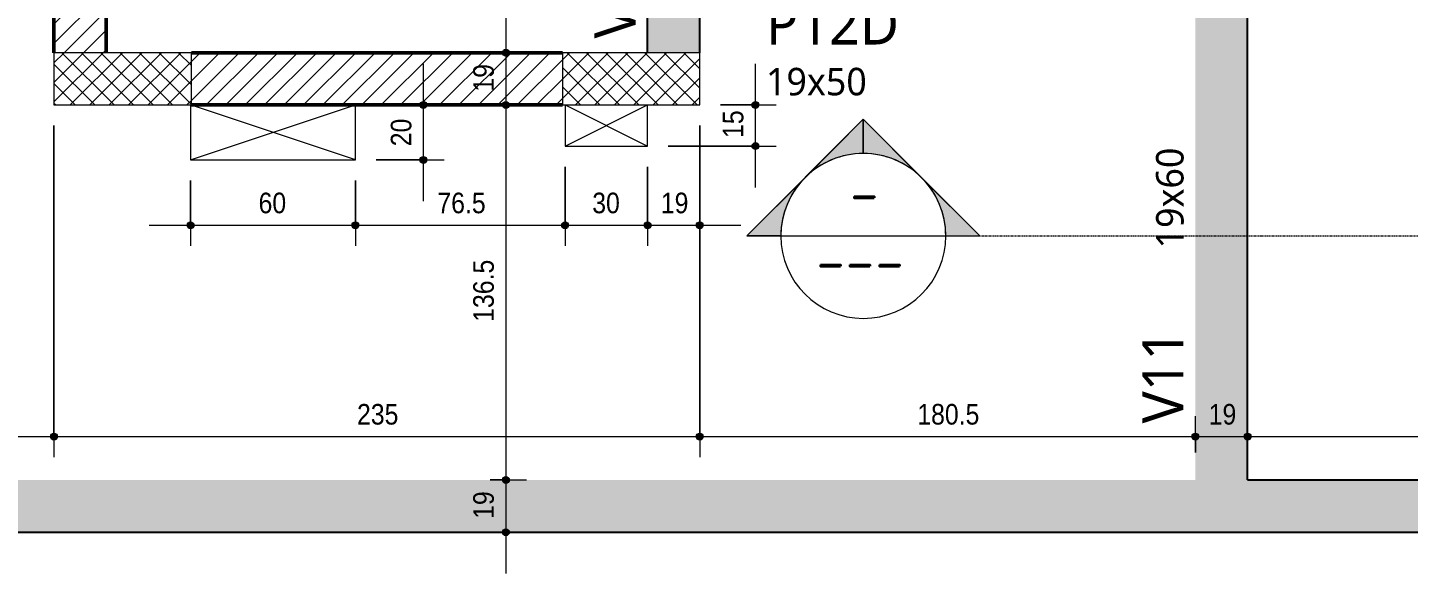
# Model space of a CAD drawing. Header units: centimetres. Extents: x -1095 to 23421, y -520 to 84300.
# Drawn here: x 5810 to 6312, y -405 to -206 of the extents above; entities that cross this region are included whole.
import ezdxf

# ---------------------------------------------------------------- set-up
doc = ezdxf.new("R2010")
doc.units = ezdxf.units.CM
doc.linetypes.add('Centro de 6 mm', pattern=[1.32, 0.6, -0.24, 0.24, -0.24])
for name, color, linetype, lineweight in [('A-ANNO-DIMS', 7, 'Continuous', 9), ('A-ANNO-DIMS-50', 7, 'Continuous', 9), ('A-DETL-GENF', 7, 'Continuous', 18), ('A-FLOR', 7, 'Continuous', 9), ('G-ANNO-SYMB', 7, 'Continuous', 9), ('S-BEAM', 7, 'Continuous', 9), ('S-BEAM-IDEN', 7, 'Continuous', 9), ('S-COLS', 7, 'Continuous', 9), ('S-COLS-IDEN', 7, 'Continuous', 9)]:
    doc.layers.add(name, color=color, linetype=linetype, lineweight=lineweight)
doc.layers.add('A-DETL', color=7, linetype='Continuous', lineweight=18, true_color=0x00a600)
doc.styles.add('Fira Sans_1', font='', dxfattribs={"width": 0.9, "height": 7.5})
doc.styles.add('Gadugi', font='gadugi.ttf', dxfattribs={"height": 15})
doc.styles.add('Gadugi_1', font='gadugi.ttf', dxfattribs={"height": 10})
doc.styles.add('RomanD', font='romand__.ttf', dxfattribs={"height": 10})
doc.styles.get('Fira Sans_1').set_extended_font_data('Fira Sans')
doc.dimstyles.new('PED_R80_1_5mm_ACIMA_As_ESQ__R00', dxfattribs={"dimscale": 30.48, "dimtxt": 10.229846, "dimasz": 0.328084, "dimexe": 0.246063, "dimexo": 0.246063, "dimgap": 0.049213, "dimtad": 1, "dimdec": 1, "dimrnd": 0.5, "dimdsep": 46, "dimtxsty": 'Fira Sans_1', "dimblk1": 'DOTSMALL', "dimblk2": 'DOTSMALL', "dimsah": 1, "dimcen": 0.09, "dimdle": 0.492126, "dimazin": 0, "dimtfac": 1, "dimtdec": 4, "dimtix": 1, "dimtmove": 0, "dimatfit": 3, "dimfxl": 1, "dimtvp": 1, "dimtolj": 1, "dimtzin": 0, "dimarcsym": 2})
pattern_1 = [(45, (5543.248, 0), (-3.535534, 3.535534), []), (135, (5543.248, 0), (-3.535534, -3.535534), [])]

# ---------------------------------------------------------------- blocks, each defined once
blk = doc.blocks.new('DIMBLOCK142-PL500 - PRÉ-FORMA DA MESA')
at = {"layer": 'A-ANNO-DIMS-50', "true_color": 0x000032}
h = blk.add_hatch(color=178, dxfattribs=at)
edge = h.paths.add_edge_path(flags=0)
edge.add_arc((5727.75, -354.97), 1.25, 0, 360)
h = blk.add_hatch(color=178, dxfattribs=at)
edge = h.paths.add_edge_path(flags=0)
edge.add_arc((5819.25, -354.97), 1.25, 0, 360)
at = {"layer": 'A-ANNO-DIMS-50', "color": 178, "true_color": 0x000032}
for p, q in [((5819.25, -241.75), (5819.25, -362.47)), ((5819.25, -354.97), (5819.25, -241.75)), ((5727.75, -337.25), (5727.75, -362.47)), ((5727.75, -354.97), (5727.75, -337.25)), ((5727.75, -354.97), (5819.25, -354.97))]:
    blk.add_line(p, q, dxfattribs=at)
for centre in [(5727.75, -354.97), (5819.25, -354.97)]:
    blk.add_circle(centre, 1.25, dxfattribs=at)
at = {"layer": 'A-ANNO-DIMS-50', "color": 0, "insert": (5765.24, -343.09), "char_height": 7.5, "width": 19.8302, "attachment_point": 1, "line_spacing_factor": 1.049215, "style": 'Fira Sans_1'}
blk.add_mtext('91.5', dxfattribs=at)
blk = doc.blocks.new('_DotSmall')
at = {"color": 0, "linetype": 'ByBlock', "const_width": 0.5}
blk.add_lwpolyline([(-0.0625, 0, 1), (0.0625, 0, 1)], format="xyb", close=True, dxfattribs=at)
blk = doc.blocks.new('DIMBLOCK143-PL500 - PRÉ-FORMA DA MESA')
at = {"layer": 'A-ANNO-DIMS-50', "true_color": 0x000032}
h = blk.add_hatch(color=178, dxfattribs=at)
edge = h.paths.add_edge_path(flags=0)
edge.add_arc((5819.25, -354.97), 1.25, 0, 360)
h = blk.add_hatch(color=178, dxfattribs=at)
edge = h.paths.add_edge_path(flags=0)
edge.add_arc((6054.25, -354.97), 1.25, 0, 360)
at = {"layer": 'A-ANNO-DIMS-50', "color": 178, "true_color": 0x000032}
for p, q in [((5819.25, -241.75), (5819.25, -362.47)), ((5819.25, -354.97), (5819.25, -241.75)), ((6054.25, -241.75), (6054.25, -362.47)), ((6054.25, -354.97), (6054.25, -241.75)), ((5819.25, -354.97), (6054.25, -354.97))]:
    blk.add_line(p, q, dxfattribs=at)
for centre in [(5819.25, -354.97), (6054.25, -354.97)]:
    blk.add_circle(centre, 1.25, dxfattribs=at)
at = {"layer": 'A-ANNO-DIMS-50', "color": 0, "insert": (5929.53, -343.09), "char_height": 7.5, "width": 17.312, "attachment_point": 1, "line_spacing_factor": 1.049215, "style": 'Fira Sans_1'}
blk.add_mtext('235', dxfattribs=at)
blk = doc.blocks.new('DIMBLOCK144-PL500 - PRÉ-FORMA DA MESA')
at = {"layer": 'A-ANNO-DIMS-50', "true_color": 0x000032}
h = blk.add_hatch(color=178, dxfattribs=at)
edge = h.paths.add_edge_path(flags=0)
edge.add_arc((6054.25, -354.97), 1.25, 0, 360)
h = blk.add_hatch(color=178, dxfattribs=at)
edge = h.paths.add_edge_path(flags=0)
edge.add_arc((6234.63, -354.97), 1.25, 0, 360)
at = {"layer": 'A-ANNO-DIMS-50', "color": 178, "true_color": 0x000032}
for p, q in [((6054.25, -241.75), (6054.25, -362.47)), ((6054.25, -354.97), (6054.25, -241.75)), ((6234.63, -360.7), (6234.63, -347.47)), ((6054.25, -354.97), (6234.63, -354.97)), ((6234.63, -354.97), (6234.63, -360.7))]:
    blk.add_line(p, q, dxfattribs=at)
for centre in [(6054.25, -354.97), (6234.63, -354.97)]:
    blk.add_circle(centre, 1.25, dxfattribs=at)
at = {"layer": 'A-ANNO-DIMS-50', "color": 0, "insert": (6133.42, -343.09), "char_height": 7.5, "width": 26.4402, "attachment_point": 1, "line_spacing_factor": 1.049215, "style": 'Fira Sans_1'}
blk.add_mtext('180.5', dxfattribs=at)
blk = doc.blocks.new('DIMBLOCK145-PL500 - PRÉ-FORMA DA MESA')
at = {"layer": 'A-ANNO-DIMS-50', "true_color": 0x000032}
h = blk.add_hatch(color=178, dxfattribs=at)
edge = h.paths.add_edge_path(flags=0)
edge.add_arc((6234.63, -354.97), 1.25, 0, 360)
h = blk.add_hatch(color=178, dxfattribs=at)
edge = h.paths.add_edge_path(flags=0)
edge.add_arc((6253.63, -354.97), 1.25, 0, 360)
at = {"layer": 'A-ANNO-DIMS-50', "color": 178, "true_color": 0x000032}
for p, q in [((6234.63, -360.7), (6234.63, -347.47)), ((6253.63, -360.7), (6253.63, -347.47)), ((6234.63, -354.97), (6253.63, -354.97)), ((6234.63, -354.97), (6234.63, -360.7)), ((6253.63, -354.97), (6253.63, -360.7))]:
    blk.add_line(p, q, dxfattribs=at)
for centre in [(6234.63, -354.97), (6253.63, -354.97)]:
    blk.add_circle(centre, 1.25, dxfattribs=at)
at = {"layer": 'A-ANNO-DIMS-50', "color": 0, "insert": (6239.47, -343.09), "char_height": 7.5, "width": 11.1741, "attachment_point": 1, "line_spacing_factor": 1.049215, "style": 'Fira Sans_1'}
blk.add_mtext('19', dxfattribs=at)
blk = doc.blocks.new('DIMBLOCK146-PL500 - PRÉ-FORMA DA MESA')
at = {"layer": 'A-ANNO-DIMS-50', "true_color": 0x000032}
h = blk.add_hatch(color=178, dxfattribs=at)
edge = h.paths.add_edge_path(flags=0)
edge.add_arc((6253.63, -354.97), 1.25, 0, 360)
h = blk.add_hatch(color=178, dxfattribs=at)
edge = h.paths.add_edge_path(flags=0)
edge.add_arc((6549.75, -354.97), 1.25, 0, 360)
at = {"layer": 'A-ANNO-DIMS-50', "color": 178, "true_color": 0x000032}
for p, q in [((6253.63, -360.7), (6253.63, -347.47)), ((6549.75, -360.7), (6549.75, -347.47)), ((6253.63, -354.97), (6549.75, -354.97)), ((6253.63, -354.97), (6253.63, -360.7)), ((6549.75, -354.97), (6549.75, -360.7))]:
    blk.add_line(p, q, dxfattribs=at)
for centre in [(6253.63, -354.97), (6549.75, -354.97)]:
    blk.add_circle(centre, 1.25, dxfattribs=at)
at = {"layer": 'A-ANNO-DIMS-50', "color": 0, "insert": (6394.21, -343.09), "char_height": 7.5, "width": 17.9416, "attachment_point": 1, "line_spacing_factor": 1.049215, "style": 'Fira Sans_1'}
blk.add_mtext('296', dxfattribs=at)
blk = doc.blocks.new('DIMBLOCK201-PL500 - PRÉ-FORMA DA MESA')
at = {"layer": 'A-ANNO-DIMS-50', "true_color": 0x000032}
h = blk.add_hatch(color=178, dxfattribs=at)
edge = h.paths.add_edge_path(flags=0)
edge.add_arc((5983.69, -5.25), 1.25, 0, 360)
h = blk.add_hatch(color=178, dxfattribs=at)
edge = h.paths.add_edge_path(flags=0)
edge.add_arc((5983.69, -215.25), 1.25, 0, 360)
at = {"layer": 'A-ANNO-DIMS-50', "color": 178, "true_color": 0x000032}
for p, q in [((5977.96, -5.25), (5991.19, -5.25)), ((5983.69, -5.25), (5977.96, -5.25)), ((5983.69, -5.25), (5983.69, -215.25)), ((5977.96, -215.25), (5991.19, -215.25)), ((5983.69, -215.25), (5977.96, -215.25))]:
    blk.add_line(p, q, dxfattribs=at)
for centre in [(5983.69, -5.25), (5983.69, -215.25)]:
    blk.add_circle(centre, 1.25, dxfattribs=at)
at = {"layer": 'A-ANNO-DIMS-50', "color": 0, "insert": (5971.81, -117.4), "char_height": 7.5, "width": 17.1547, "attachment_point": 1, "rotation": 90, "line_spacing_factor": 1.049215, "style": 'Fira Sans_1'}
blk.add_mtext('210', dxfattribs=at)
blk = doc.blocks.new('DIMBLOCK202-PL500 - PRÉ-FORMA DA MESA')
at = {"layer": 'A-ANNO-DIMS-50', "true_color": 0x000032}
h = blk.add_hatch(color=178, dxfattribs=at)
edge = h.paths.add_edge_path(flags=0)
edge.add_arc((5983.69, -215.25), 1.25, 0, 360)
h = blk.add_hatch(color=178, dxfattribs=at)
edge = h.paths.add_edge_path(flags=0)
edge.add_arc((5983.69, -234.25), 1.25, 0, 360)
at = {"layer": 'A-ANNO-DIMS-50', "color": 178, "true_color": 0x000032}
for p, q in [((5977.96, -215.25), (5991.19, -215.25)), ((5983.69, -215.25), (5977.96, -215.25)), ((5983.69, -215.25), (5983.69, -234.25)), ((5977.96, -234.25), (5991.19, -234.25)), ((5983.69, -234.25), (5977.96, -234.25))]:
    blk.add_line(p, q, dxfattribs=at)
for centre in [(5983.69, -215.25), (5983.69, -234.25)]:
    blk.add_circle(centre, 1.25, dxfattribs=at)
at = {"layer": 'A-ANNO-DIMS-50', "color": 0, "insert": (5971.81, -229.41), "char_height": 7.5, "width": 11.1741, "attachment_point": 1, "rotation": 90, "line_spacing_factor": 1.049215, "style": 'Fira Sans_1'}
blk.add_mtext('19', dxfattribs=at)
blk = doc.blocks.new('DIMBLOCK203-PL500 - PRÉ-FORMA DA MESA')
at = {"layer": 'A-ANNO-DIMS-50', "true_color": 0x000032}
h = blk.add_hatch(color=178, dxfattribs=at)
edge = h.paths.add_edge_path(flags=0)
edge.add_arc((5983.69, -234.25), 1.25, 0, 360)
h = blk.add_hatch(color=178, dxfattribs=at)
edge = h.paths.add_edge_path(flags=0)
edge.add_arc((5983.69, -370.75), 1.25, 0, 360)
at = {"layer": 'A-ANNO-DIMS-50', "color": 178, "true_color": 0x000032}
for p, q in [((5977.96, -234.25), (5991.19, -234.25)), ((5983.69, -234.25), (5977.96, -234.25)), ((5983.69, -234.25), (5983.69, -370.75)), ((5977.96, -370.75), (5991.19, -370.75)), ((5983.69, -370.75), (5977.96, -370.75))]:
    blk.add_line(p, q, dxfattribs=at)
for centre in [(5983.69, -234.25), (5983.69, -370.75)]:
    blk.add_circle(centre, 1.25, dxfattribs=at)
at = {"layer": 'A-ANNO-DIMS-50', "color": 0, "insert": (5971.81, -313.19), "char_height": 7.5, "width": 25.6533, "attachment_point": 1, "rotation": 90, "line_spacing_factor": 1.049215, "style": 'Fira Sans_1'}
blk.add_mtext('136.5', dxfattribs=at)
blk = doc.blocks.new('DIMBLOCK204-PL500 - PRÉ-FORMA DA MESA')
at = {"layer": 'A-ANNO-DIMS-50', "true_color": 0x000032}
h = blk.add_hatch(color=178, dxfattribs=at)
edge = h.paths.add_edge_path(flags=0)
edge.add_arc((5983.69, -370.75), 1.25, 0, 360)
h = blk.add_hatch(color=178, dxfattribs=at)
edge = h.paths.add_edge_path(flags=0)
edge.add_arc((5983.69, -389.75), 1.25, 0, 360)
at = {"layer": 'A-ANNO-DIMS-50', "color": 178, "true_color": 0x000032}
for p, q in [((5977.96, -370.75), (5991.19, -370.75)), ((5983.69, -370.75), (5977.96, -370.75)), ((5983.69, -370.75), (5983.69, -404.75)), ((5977.96, -389.75), (5991.19, -389.75)), ((5983.69, -389.75), (5977.96, -389.75))]:
    blk.add_line(p, q, dxfattribs=at)
for centre in [(5983.69, -370.75), (5983.69, -389.75)]:
    blk.add_circle(centre, 1.25, dxfattribs=at)
at = {"layer": 'A-ANNO-DIMS-50', "color": 0, "insert": (5971.81, -384.91), "char_height": 7.5, "width": 11.1741, "attachment_point": 1, "rotation": 90, "line_spacing_factor": 1.049215, "style": 'Fira Sans_1'}
blk.add_mtext('19', dxfattribs=at)
blk = doc.blocks.new('DIMBLOCK222-PL500 - PRÉ-FORMA DA MESA')
at = {"layer": 'A-ANNO-DIMS-50', "true_color": 0x000032}
h = blk.add_hatch(color=178, dxfattribs=at)
edge = h.paths.add_edge_path(flags=0)
edge.add_arc((5868.94, -278.07), 1.25, 0, 360)
h = blk.add_hatch(color=178, dxfattribs=at)
edge = h.paths.add_edge_path(flags=0)
edge.add_arc((5928.94, -278.07), 1.25, 0, 360)
at = {"layer": 'A-ANNO-DIMS-50', "color": 178, "true_color": 0x000032}
for p, q in [((5868.94, -261.75), (5868.94, -285.57)), ((5868.94, -278.07), (5868.94, -261.75)), ((5928.94, -261.75), (5928.94, -285.57)), ((5928.94, -278.07), (5928.94, -261.75)), ((5853.94, -278.07), (5928.94, -278.07))]:
    blk.add_line(p, q, dxfattribs=at)
for centre in [(5868.94, -278.07), (5928.94, -278.07)]:
    blk.add_circle(centre, 1.25, dxfattribs=at)
at = {"layer": 'A-ANNO-DIMS-50', "color": 0, "insert": (5893.7, -266.18), "char_height": 7.5, "width": 12.5906, "attachment_point": 1, "line_spacing_factor": 1.049215, "style": 'Fira Sans_1'}
blk.add_mtext('60', dxfattribs=at)
blk = doc.blocks.new('DIMBLOCK223-PL500 - PRÉ-FORMA DA MESA')
at = {"layer": 'A-ANNO-DIMS-50', "true_color": 0x000032}
h = blk.add_hatch(color=178, dxfattribs=at)
edge = h.paths.add_edge_path(flags=0)
edge.add_arc((5928.94, -278.07), 1.25, 0, 360)
h = blk.add_hatch(color=178, dxfattribs=at)
edge = h.paths.add_edge_path(flags=0)
edge.add_arc((6005.25, -278.07), 1.25, 0, 360)
at = {"layer": 'A-ANNO-DIMS-50', "color": 178, "true_color": 0x000032}
for p, q in [((6005.25, -256.75), (6005.25, -285.57)), ((6005.25, -278.07), (6005.25, -256.75)), ((5928.94, -261.75), (5928.94, -285.57)), ((5928.94, -278.07), (5928.94, -261.75)), ((5928.94, -278.07), (6005.25, -278.07))]:
    blk.add_line(p, q, dxfattribs=at)
for centre in [(5928.94, -278.07), (6005.25, -278.07)]:
    blk.add_circle(centre, 1.25, dxfattribs=at)
at = {"layer": 'A-ANNO-DIMS-50', "color": 0, "insert": (5958.77, -266.18), "char_height": 7.5, "width": 19.9875, "attachment_point": 1, "line_spacing_factor": 1.049215, "style": 'Fira Sans_1'}
blk.add_mtext('76.5', dxfattribs=at)
blk = doc.blocks.new('DIMBLOCK224-PL500 - PRÉ-FORMA DA MESA')
at = {"layer": 'A-ANNO-DIMS-50', "true_color": 0x000032}
h = blk.add_hatch(color=178, dxfattribs=at)
edge = h.paths.add_edge_path(flags=0)
edge.add_arc((6005.25, -278.07), 1.25, 0, 360)
h = blk.add_hatch(color=178, dxfattribs=at)
edge = h.paths.add_edge_path(flags=0)
edge.add_arc((6035.25, -278.07), 1.25, 0, 360)
at = {"layer": 'A-ANNO-DIMS-50', "color": 178, "true_color": 0x000032}
for p, q in [((6005.25, -256.75), (6005.25, -285.57)), ((6005.25, -278.07), (6005.25, -256.75)), ((6035.25, -256.75), (6035.25, -285.57)), ((6035.25, -278.07), (6035.25, -256.75)), ((6005.25, -278.07), (6035.25, -278.07))]:
    blk.add_line(p, q, dxfattribs=at)
for centre in [(6005.25, -278.07), (6035.25, -278.07)]:
    blk.add_circle(centre, 1.25, dxfattribs=at)
at = {"layer": 'A-ANNO-DIMS-50', "color": 0, "insert": (6015.13, -266.18), "char_height": 7.5, "width": 12.2758, "attachment_point": 1, "line_spacing_factor": 1.049215, "style": 'Fira Sans_1'}
blk.add_mtext('30', dxfattribs=at)
blk = doc.blocks.new('DIMBLOCK225-PL500 - PRÉ-FORMA DA MESA')
at = {"layer": 'A-ANNO-DIMS-50', "true_color": 0x000032}
h = blk.add_hatch(color=178, dxfattribs=at)
edge = h.paths.add_edge_path(flags=0)
edge.add_arc((6035.25, -278.07), 1.25, 0, 360)
h = blk.add_hatch(color=178, dxfattribs=at)
edge = h.paths.add_edge_path(flags=0)
edge.add_arc((6054.25, -278.07), 1.25, 0, 360)
at = {"layer": 'A-ANNO-DIMS-50', "color": 178, "true_color": 0x000032}
for p, q in [((6054.25, -241.75), (6054.25, -285.57)), ((6054.25, -278.07), (6054.25, -241.75)), ((6035.25, -256.75), (6035.25, -285.57)), ((6035.25, -278.07), (6035.25, -256.75)), ((6035.25, -278.07), (6069.25, -278.07))]:
    blk.add_line(p, q, dxfattribs=at)
for centre in [(6035.25, -278.07), (6054.25, -278.07)]:
    blk.add_circle(centre, 1.25, dxfattribs=at)
at = {"layer": 'A-ANNO-DIMS-50', "color": 0, "insert": (6040.09, -266.18), "char_height": 7.5, "width": 11.1741, "attachment_point": 1, "line_spacing_factor": 1.049215, "style": 'Fira Sans_1'}
blk.add_mtext('19', dxfattribs=at)
blk = doc.blocks.new('DIMBLOCK226-PL500 - PRÉ-FORMA DA MESA')
at = {"layer": 'A-ANNO-DIMS-50', "true_color": 0x000032}
h = blk.add_hatch(color=178, dxfattribs=at)
edge = h.paths.add_edge_path(flags=0)
edge.add_arc((5953.69, -234.25), 1.25, 0, 360)
h = blk.add_hatch(color=178, dxfattribs=at)
edge = h.paths.add_edge_path(flags=0)
edge.add_arc((5953.69, -254.25), 1.25, 0, 360)
at = {"layer": 'A-ANNO-DIMS-50', "color": 178, "true_color": 0x000032}
for p, q in [((5953.69, -269.25), (5953.69, -219.25)), ((5959.42, -234.25), (5946.19, -234.25)), ((5953.69, -234.25), (5959.42, -234.25)), ((5936.44, -254.25), (5961.19, -254.25)), ((5953.69, -254.25), (5936.44, -254.25))]:
    blk.add_line(p, q, dxfattribs=at)
for centre in [(5953.69, -234.25), (5953.69, -254.25)]:
    blk.add_circle(centre, 1.25, dxfattribs=at)
at = {"layer": 'A-ANNO-DIMS-50', "color": 0, "insert": (5941.81, -249.3), "char_height": 7.5, "width": 12.1184, "attachment_point": 1, "rotation": 90, "line_spacing_factor": 1.049215, "style": 'Fira Sans_1'}
blk.add_mtext('20', dxfattribs=at)
blk = doc.blocks.new('DIMBLOCK227-PL500 - PRÉ-FORMA DA MESA')
at = {"layer": 'A-ANNO-DIMS-50', "true_color": 0x000032}
h = blk.add_hatch(color=178, dxfattribs=at)
edge = h.paths.add_edge_path(flags=0)
edge.add_arc((6074.52, -234.25), 1.25, 0, 360)
h = blk.add_hatch(color=178, dxfattribs=at)
edge = h.paths.add_edge_path(flags=0)
edge.add_arc((6074.52, -249.25), 1.25, 0, 360)
at = {"layer": 'A-ANNO-DIMS-50', "color": 178, "true_color": 0x000032}
for p, q in [((6074.52, -264.25), (6074.52, -219.25)), ((6061.75, -234.25), (6082.02, -234.25)), ((6074.52, -234.25), (6061.75, -234.25)), ((6042.75, -249.25), (6082.02, -249.25)), ((6074.52, -249.25), (6042.75, -249.25))]:
    blk.add_line(p, q, dxfattribs=at)
for centre in [(6074.52, -234.25), (6074.52, -249.25)]:
    blk.add_circle(centre, 1.25, dxfattribs=at)
at = {"layer": 'A-ANNO-DIMS-50', "color": 0, "insert": (6062.63, -246.27), "char_height": 7.5, "width": 10.8594, "attachment_point": 1, "rotation": 90, "line_spacing_factor": 1.049215, "style": 'Fira Sans_1'}
blk.add_mtext('15', dxfattribs=at)
blk = doc.blocks.new('Corte - M_Cabeça do corte - Preenchida-2060824-PL500 - PRÉ-FORMA DA MESA')
at = {"layer": 'G-ANNO-SYMB'}
h = blk.add_hatch(color=256, dxfattribs=at)
edge = h.paths.add_edge_path(flags=0)
edge.add_line((-0.6, 0.849), (-0.6, 0.6))
edge.add_arc((-0.6, 0), 0.6, 90, 135)
edge.add_line((-1.024, 0.424), (-0.6, 0.849))
h = blk.add_hatch(color=256, dxfattribs=at)
edge = h.paths.add_edge_path(flags=0)
edge.add_line((-0.6, 0.849), (-0.176, 0.424))
edge.add_arc((-0.6, 0), 0.6, 45, 90)
edge.add_line((-0.6, 0.6), (-0.6, 0.849))
h = blk.add_hatch(color=256, dxfattribs=at)
edge = h.paths.add_edge_path(flags=0)
edge.add_line((-1.449, 0), (-1.024, 0.424))
edge.add_arc((-0.6, 0), 0.6, 135, 180)
edge.add_line((-1.2, 0), (-1.449, 0))
h = blk.add_hatch(color=256, dxfattribs=at)
edge = h.paths.add_edge_path(flags=0)
edge.add_line((0.249, 0), (0, 0))
edge.add_arc((-0.6, 0), 0.6, 360, 405)
edge.add_line((-0.176, 0.424), (0.249, 0))
for p, q in [((-0.6, 0.849), (-1.449, 0)), ((-0.6, 0.849), (-1.024, 0.424)), ((-0.6, 0.849), (0.249, 0)), ((-0.6, 0.6), (-0.6, 0.849)), ((-0.6, 0.849), (-0.6, 0.6)), ((-0.176, 0.424), (-0.6, 0.849)), ((-1.024, 0.424), (-1.449, 0)), ((0.249, 0), (-0.176, 0.424)), ((-1.449, 0), (-1.2, 0)), ((0, 0), (0.249, 0)), ((-1.2, 0), (-1.449, 0)), ((0, 0), (0.249, 0))]:
    blk.add_line(p, q, dxfattribs=at)
for start, end in [(360, 180), (90, 135), (45, 90), (135, 180), (360, 45), (180, 360)]:
    blk.add_arc((-0.6, 0), 0.6, start, end, dxfattribs=at)

msp = doc.modelspace()

# ---------------------------------------------------------------- hatches: boundary and pattern name
at = {"layer": 'A-DETL-GENF', "true_color": 0x0000ff}
h = msp.add_hatch(dxfattribs=at)
h.set_pattern_fill('FP_3', color=5, style=0, pattern_type=2)
h.set_pattern_definition(pattern_1)
h.paths.add_polyline_path([(5869.25, -234.25), (5869.25, -215.25), (5819.25, -215.25), (5819.25, -234.25)], flags=0)
h = msp.add_hatch(dxfattribs=at)
h.set_pattern_fill('FP_3', color=5, style=0, pattern_type=2)
h.set_pattern_definition(pattern_1)
h.paths.add_polyline_path([(6054.25, -234.25), (6054.25, -215.25), (6004.25, -215.25), (6004.25, -234.25), (6012.15, -234.25)], flags=0)
at = {"layer": 'S-BEAM', "true_color": 0xe6b8b7}
for points in [[(6054.25, -215.25), (6054.25, -5.25), (6035.25, -5.25), (6035.25, -215.25)], [(6234.63, -370.75), (6253.63, -370.75), (6253.63, -5.25), (6234.63, -5.25), (6234.63, -206.88)], [(6563.75, -389.75), (6563.75, -370.75), (5552.75, -370.75), (5552.75, -389.75), (6559.11, -389.75)]]:
    msp.add_hatch(color=9, dxfattribs=at).paths.add_polyline_path(points, flags=0)
at = {"layer": 'S-COLS', "lineweight": 18, "true_color": 0x808080}
h = msp.add_hatch(dxfattribs=at)
h.set_pattern_fill('FP_1', color=8, style=0, pattern_type=2)
h.set_pattern_definition([(45, (5543.248, 0), (-3.535534, 3.535534), [])])
h.paths.add_polyline_path([(5869.25, -234.25), (6004.25, -234.25), (6004.25, -215.25), (5869.25, -215.25), (5869.25, -217.98)], flags=0)
h.paths.add_polyline_path([(5820.82, -215.25), (5838.25, -215.25), (5838.25, -5.25), (5819.25, -5.25), (5819.25, -215.25)], flags=0)
h.paths.add_polyline_path([(6004.25, -5.25), (6004.25, 13.75), (5869.25, 13.75), (5869.25, -5.25)], flags=0)

# ---------------------------------------------------------------- linework, layer by layer
at = {"lineweight": 18}
for p, q in [((5928.93, -254.25), (5868.94, -234.25)), ((5868.96, -254.25), (5928.93, -234.25)), ((6005.25, -234.25), (6035.24, -249.25)), ((6005.26, -249.25), (6035.25, -234.25))]:
    msp.add_line(p, q, dxfattribs=at)
at = {"layer": 'A-DETL', "color": 7}
for p, q in [((5869.25, -215.25), (5819.25, -215.25)), ((5819.25, -215.25), (5819.25, -234.25)), ((5869.25, -234.25), (5869.25, -215.25)), ((6054.25, -215.25), (6004.25, -215.25)), ((6004.25, -215.25), (6004.25, -234.25)), ((6054.25, -234.25), (6054.25, -215.25)), ((5819.25, -234.25), (5869.25, -234.25)), ((6004.25, -234.25), (6054.25, -234.25))]:
    msp.add_line(p, q, dxfattribs=at)
at = {"layer": 'A-FLOR', "lineweight": 18}
for p, q in [((5868.94, -234.25), (5868.94, -254.25)), ((5928.94, -254.25), (5928.94, -234.25)), ((6005.25, -234.25), (6005.25, -249.25)), ((6035.25, -249.25), (6035.25, -234.25)), ((6005.25, -249.25), (6035.25, -249.25)), ((5868.94, -254.25), (5928.94, -254.25))]:
    msp.add_line(p, q, dxfattribs=at)
at = {"layer": 'G-ANNO-SYMB'}
msp.add_line((6083.78, -281.93), (6143.78, -281.93), dxfattribs=at)
at = {"layer": 'G-ANNO-SYMB', "linetype": 'Centro de 6 mm'}
msp.add_line((6143.78, -281.93), (6560.33, -281.93), dxfattribs=at)
at = {"layer": 'S-BEAM', "lineweight": 25}
for p, q in [((6035.25, -215.25), (6035.25, -5.25)), ((6054.25, -215.25), (6054.25, -5.25)), ((6253.63, -370.75), (6253.63, -5.25)), ((6253.63, -370.75), (6563.75, -370.75)), ((5552.75, -389.75), (6563.75, -389.75))]:
    msp.add_line(p, q, dxfattribs=at)
at = {"layer": 'S-COLS', "lineweight": 50}
for p, q in [((5819.25, -5.25), (5819.25, -215.25)), ((5838.25, -5.25), (5838.25, -215.25)), ((5869.25, -215.25), (6004.25, -215.25)), ((6004.25, -234.25), (5869.25, -234.25))]:
    msp.add_line(p, q, dxfattribs=at)

# ---------------------------------------------------------------- block references
at = {"layer": 'G-ANNO-SYMB', "xscale": 49.99999999999998, "yscale": 49.99999999999998, "zscale": 49.99999999999998}
msp.add_blockref('Corte - M_Cabeça do corte - Preenchida-2060824-PL500 - PRÉ-FORMA DA MESA', (6143.78, -281.93), dxfattribs=at)

# ---------------------------------------------------------------- texts
at = {"layer": 'G-ANNO-SYMB', "char_height": 10, "attachment_point": 1, "style": 'RomanD'}
for s, insert, width in [('-', (6108.72, -262.31), 14.8312), ('---', (6096.49, -287.25), 44.4937)]:
    msp.add_mtext(s, dxfattribs=dict(at, insert=insert, width=width))
at = {"layer": 'S-BEAM-IDEN', "attachment_point": 1, "rotation": 90}
for s, insert, char_height, width, style in [('V10', (6015.9, -210.08), 15, 44.0928, 'Gadugi'), ('19x60', (6220.31, -286.48), 10, 44.8945, 'Gadugi_1'), ('V11', (6215.28, -350.19), 15, 44.0928, 'Gadugi')]:
    msp.add_mtext(s, dxfattribs=dict(at, insert=insert, char_height=char_height, width=width, style=style))
at = {"layer": 'S-COLS-IDEN', "attachment_point": 1}
for s, insert, char_height, width, style in [('P12D', (6078.35, -197.27), 15, 60.5274, 'Gadugi'), ('19x50', (6078.35, -220.76), 10, 44.8945, 'Gadugi_1')]:
    msp.add_mtext(s, dxfattribs=dict(at, insert=insert, char_height=char_height, width=width, style=style))

# ---------------------------------------------------------------- dimensions: what is measured, and where the dimension line sits
at = {"layer": 'A-ANNO-DIMS', "color": 178, "true_color": 0x000032}
for base, p1, p2, override, picture, middle in [((5983.69, -215.25), (5985.46, -5.25), (5985.46, -215.25), {"dimpost": '<>', "dimfxl": 210}, 'DIMBLOCK201-PL500 - PRÉ-FORMA DA MESA', (5978.38, -110.25)), ((5983.69, -234.25), (5985.46, -215.25), (5985.46, -234.25), {"dimpost": '<>', "dimfxl": 19}, 'DIMBLOCK202-PL500 - PRÉ-FORMA DA MESA', (5978.32, -224.75)), ((5953.69, -234.25), (5928.94, -254.25), (5951.92, -234.25), {"dimpost": '<>', "dimfxl": 30.463255}, 'DIMBLOCK226-PL500 - PRÉ-FORMA DA MESA', (5948.38, -244.25)), ((6074.52, -234.25), (6035.25, -249.25), (6054.25, -234.25), {"dimpost": '<>', "dimfxl": 24.207437}, 'DIMBLOCK227-PL500 - PRÉ-FORMA DA MESA', (6069.2, -241.75)), ((5983.69, -370.75), (5985.46, -234.25), (5985.46, -370.75), {"dimpost": '<>', "dimfxl": 136.5}, 'DIMBLOCK203-PL500 - PRÉ-FORMA DA MESA', (5978.38, -302.5)), ((5983.69, -389.75), (5985.46, -370.75), (5985.46, -389.75), {"dimpost": '<>', "dimfxl": 19}, 'DIMBLOCK204-PL500 - PRÉ-FORMA DA MESA', (5978.32, -380.25))]:
    dim = msp.add_linear_dim(base=base, p1=p1, p2=p2, angle=90, dimstyle='PED_R80_1_5mm_ACIMA_As_ESQ__R00', override=override, dxfattribs=at)
    dim.commit()
    dim.dimension.update_dxf_attribs({"geometry": picture, "text_midpoint": middle})
for base, p1, p2, override, picture, middle in [((5819.25, -354.97), (5727.75, -329.75), (5819.25, -234.25), {"dimpost": '<>', "dimfxl": 132.255593}, 'DIMBLOCK142-PL500 - PRÉ-FORMA DA MESA', (5773.5, -349.6)), ((6054.25, -354.97), (5819.25, -234.25), (6054.25, -234.25), {"dimpost": '<>', "dimfxl": 235}, 'DIMBLOCK143-PL500 - PRÉ-FORMA DA MESA', (5936.75, -349.66)), ((6054.25, -278.07), (6035.25, -249.25), (6054.25, -234.25), {"dimpost": '<>', "dimfxl": 24.207437}, 'DIMBLOCK225-PL500 - PRÉ-FORMA DA MESA', (6044.75, -272.7)), ((6234.63, -354.97), (6054.25, -234.25), (6234.63, -353.2), {"dimpost": '<>', "dimfxl": 216.069932}, 'DIMBLOCK144-PL500 - PRÉ-FORMA DA MESA', (6144.44, -349.66)), ((6005.25, -278.07), (5928.94, -254.25), (6005.25, -249.25), {"dimpost": '<>', "dimfxl": 76.466774}, 'DIMBLOCK223-PL500 - PRÉ-FORMA DA MESA', (5967.1, -272.75)), ((6035.25, -278.07), (6005.25, -249.25), (6035.25, -249.25), {"dimpost": '<>', "dimfxl": 30}, 'DIMBLOCK224-PL500 - PRÉ-FORMA DA MESA', (6020.25, -272.75)), ((5928.94, -278.07), (5868.94, -254.25), (5928.94, -254.25), {"dimpost": '<>', "dimfxl": 60}, 'DIMBLOCK222-PL500 - PRÉ-FORMA DA MESA', (5898.94, -272.75)), ((6253.63, -354.97), (6234.63, -353.2), (6253.63, -353.2), {"dimpost": '<>', "dimfxl": 19}, 'DIMBLOCK145-PL500 - PRÉ-FORMA DA MESA', (6244.13, -349.6)), ((6549.75, -354.97), (6253.63, -353.2), (6549.75, -353.2), {"dimpost": '<>', "dimfxl": 296.122049}, 'DIMBLOCK146-PL500 - PRÉ-FORMA DA MESA', (6401.69, -349.6))]:
    dim = msp.add_linear_dim(base=base, p1=p1, p2=p2, dimstyle='PED_R80_1_5mm_ACIMA_As_ESQ__R00', override=override, dxfattribs=at)
    dim.commit()
    dim.dimension.update_dxf_attribs({"geometry": picture, "text_midpoint": middle})

doc.saveas('drawing.dxf')
